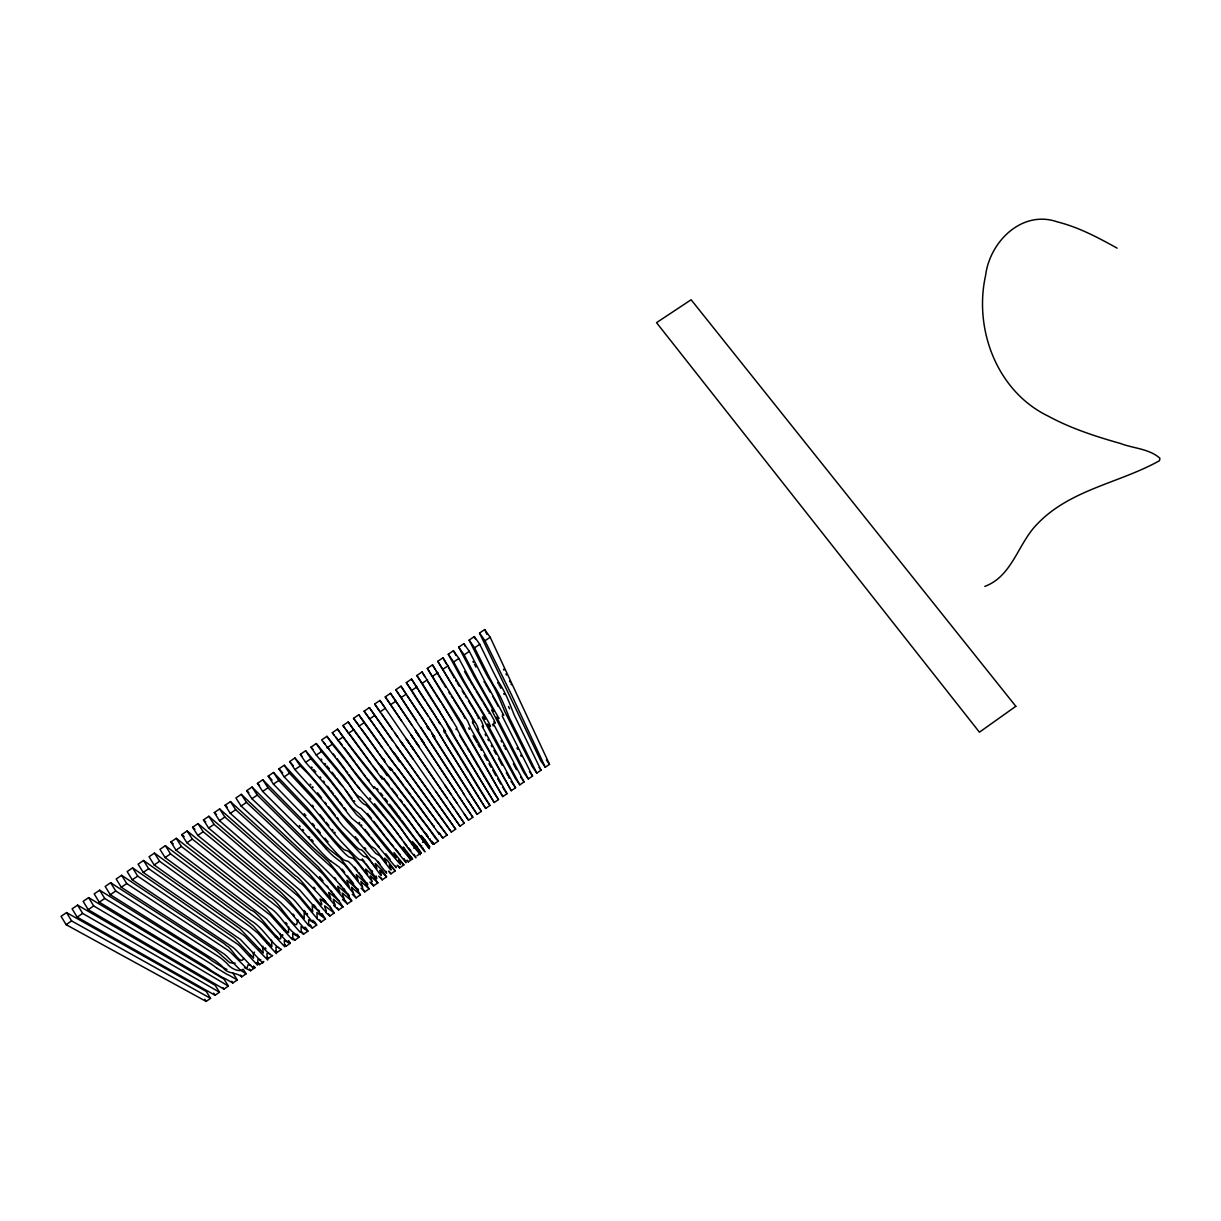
<?xml version="1.0" encoding="UTF-8"?>
<svg xmlns="http://www.w3.org/2000/svg" width="1221" height="1221" viewBox="0 0 1221 1221"><rect width="100%" height="100%" fill="white"/><g stroke="black" fill="none" stroke-linecap="round" stroke-linejoin="round"><path stroke-width="1.5" d="M296.749 934.813C287.897 930.417 280.479 914.208 269.795 907.707L186.905 842.78L181.731 834.63L187.149 830.967L269.872 897.343C277.945 899.175 298.886 938.155 297.085 919.764M275.336 937.301L276.068 936.354L277.549 936.858M242.948 969.26C239.606 972.923 230.113 968.253 227.03 963.461A143.132 18.864 56.2 0 0 219.963 957.447L115.751 891.009L110.653 882.737L105.189 886.446L110.272 894.718L215.339 960.637A143.178 19.261 56.2 0 1 222.451 966.605C227.014 974.709 235.485 971.519 241.712 976.846L246.123 973.793L243.712 969.962M271.535 940.155L271.917 946.657L253.312 926.052L243.681 918.161L154.472 853.082L149.038 856.76L154.167 864.956L242.887 928.067C254.67 934.294 263.415 951.113 272.222 955.722M280.097 933.393C285.561 953.754 259.127 911.415 251.083 910.225L165.369 845.695L159.951 849.373L165.094 857.554L250.977 920.634C263.003 927.304 271.123 943.558 280.769 949.205M243.635 957.92C241.178 967.215 231.318 947.206 226.831 945.939A83.639 10.516 55.9 0 0 224.16 943.604L121.627 875.304L116.178 878.998L121.276 887.255L224.023 953.906A83.791 10.76 56 0 1 226.694 956.196L240.064 969.84L246.123 973.793M267.094 943.223L268.788 943.177M413.873 848.32L416.743 846.336L421.184 852.945L416.88 855.906M422.497 842.368L425.366 840.399L429.823 846.977L425.808 842.215A42.964 0.855 55.6 0 0 426.205 843.177L429.441 848.763L427.701 846.764A138.431 2.778 55.5 0 1 426.007 844.55L423.29 840.933A80.113 1.633 55.6 0 1 420.787 837.53C391.758 796.55 365.751 770.207 337.576 729.135L332.295 732.722L374.008 788.262L373.687 786.95M206.135 1001.418L210.561 998.351L206.303 991.483L66.56 912.591L61.05 916.315L66.087 924.663L206.135 1001.418L204.792 999.266M215.049 995.268L219.475 992.2L215.201 985.347L77.61 905.112L72.115 908.821L77.167 917.154L215.049 995.268L213.706 993.116M223.947 989.117L228.373 986.064L224.084 979.211L88.645 897.633L83.15 901.357L88.217 909.66L223.947 989.117L223.138 987.835M225 968.451A217.155 28.694 56.5 0 0 222.817 967.49L212.332 961.049A321.184 44.643 56.8 0 0 205.311 955.982L99.649 890.185L94.185 893.894L99.252 902.182L205.128 966.299A321.947 45.62 56.9 0 1 212.164 971.26L222.665 977.563A217.597 29.319 56.5 0 1 224.862 978.479L232.845 982.981L237.256 979.929L232.967 973.091M244.505 967.719L250.58 970.726L254.991 967.688L254.182 966.406M256.395 962.789L259.447 964.605L263.843 961.568M266.636 957.432L268.284 958.5L272.68 955.463M275.503 951.312L277.121 952.411L281.502 949.373M284.325 945.176L285.943 946.321L290.323 943.284L288.69 940.75M291.788 938.079L294.749 940.231L299.13 937.209L297.222 934.248M300.595 931.882L303.541 934.157L307.921 931.135L305.464 927.35M308.226 924.816L312.332 928.097L316.697 925.075L314.255 921.29M317.033 918.65L321.108 922.038L325.473 919.016L322.191 913.98M325.854 912.53L329.868 915.979L334.233 912.972L330.952 907.936M333.669 905.539L338.629 909.935L342.979 906.944L339.682 901.907C323.626 880.143 296.596 857.737 274.725 836.995L241.117 806.028L235.897 797.969L241.254 794.337L318.437 867.078L340.033 892.765L337.973 887.377A37.271 2.427 55.7 0 1 337.835 886.187L347.329 894.215L351.709 900.9L347.359 903.906L342.506 899.45M352.304 894.276L356.089 897.878L360.439 894.886L356.044 888.201L347.1 880.249A39.667 2.381 55.7 0 0 347.191 881.577L349.221 886.721L328.464 861.538L311.584 846.214L252.03 787.041L246.673 790.674L251.908 798.717L282.829 828.159C304.288 850.961 332.036 872.878 349.069 895.832M361.095 888.216L364.82 891.864L369.139 888.873L364.743 882.203L356.318 874.587L358.089 880.509L339.957 857.737L330.891 850.686A207.326 11.935 55.3 0 1 321.123 841.376L303.419 821.245A252.442 16.239 55.9 0 0 301.022 818.589L262.774 779.761L257.433 783.394L262.683 791.422L300.992 829.517A253.006 17.033 56 0 1 303.388 832.142L321.092 851.983A207.585 12.515 55.3 0 0 330.922 861.141M369.887 882.188L373.519 885.851L377.854 882.859L373.443 876.205L365.781 869.047A55.403 2.778 55.7 0 0 365.781 869.81L367.674 874.633L354.502 857.951A45.986 2.396 55.7 0 0 351.923 854.807L348.397 851.296L344.215 849.755A148.474 7.83 55.4 0 1 343.208 849.053L341.025 847.115A216.209 11.31 55.3 0 1 335.073 840.933L331.379 836.767A172.375 9.096 55.4 0 1 328.876 833.836L309.157 810.195A228.693 13.477 55.8 0 0 306.654 807.34L273.519 772.496L268.177 776.113L273.443 784.126L306.639 818.345A229.182 14.194 55.9 0 1 309.142 821.168L328.907 844.581A172.619 9.585 55.4 0 0 331.41 847.481L335.119 851.602A216.483 11.905 55.3 0 0 341.071 857.661M378.678 876.159L382.219 879.837L386.538 876.861L382.112 870.222L375.625 863.644A58.913 2.656 55.7 0 0 375.198 863.751C382.265 880.738 364.469 848.488 360.271 849.618A197.1 9.234 55.4 0 1 357.677 848.091L356.074 846.641A159.905 7.524 55.4 0 1 354.624 845.191L342.033 831.73A161.782 7.784 55.4 0 1 340.079 829.578L337.118 826.159A190.842 9.127 55.4 0 1 328.067 815.17L319.49 804.38A155.861 8.242 55.7 0 0 311.263 794.474L284.234 765.246L278.907 768.848L284.172 776.861L311.263 805.57M388.446 871.199L390.903 873.854L395.207 870.863L387.362 860.484L384.661 858.104L386.462 863.216L375.183 848.87L370.97 846.245L355.494 828.204A137.485 6.059 55.7 0 0 353.022 825.61L342.826 815.14L324.572 791.818A115.766 5.433 55.6 0 0 321.657 788.201L294.933 757.997L289.621 761.599L294.902 769.581L321.672 799.282A115.995 5.8 55.7 0 1 324.588 802.869L342.872 826.022L353.083 836.217A137.744 6.456 55.8 0 1 355.555 838.751L371.062 856.532L375.274 858.928L386.569 873.168L386.004 871.275M397.191 865.201L399.572 867.856L403.876 864.88L393.971 852.563L396.138 857.753L395.085 856.837L363.919 819.108M406.99 860.439L408.241 861.873L412.53 858.912L403.235 846.992L405.83 852.273A35.699 1.084 55.6 0 1 405.86 852.762L382.707 823.687A129.731 4.243 55.7 0 0 380.052 820.207L371.001 808.821A341.239 11.508 55.9 0 0 365.628 802.456L360.806 797.496A108.028 3.602 55.7 0 0 360.393 797.389C353.19 794.306 346.978 778.784 340.354 772.969A78.068 2.763 55.6 0 0 337.179 768.772L316.285 743.543L310.989 747.145L316.285 755.097L337.21 779.914A78.22 3.007 55.6 0 1 340.4 784.08C346.856 789.163 353.464 806.104 360.454 808.134A108.226 3.907 55.7 0 1 360.882 808.21L365.705 812.988A342.063 12.485 55.9 0 1 371.092 819.245L380.158 830.494A129.975 4.609 55.7 0 1 382.814 833.958L405.998 862.667A35.76 1.175 55.6 0 0 405.967 862.133L404.12 858.592M432.051 841.315L434.157 843.986L438.431 841.025L416.453 811.996A125.091 2.03 55.6 0 0 412.454 806.471L380.967 765.323A85.18 1.45 55.6 0 0 381.013 765.765L382.173 768.131L348.199 721.962L342.918 725.533L382.295 779.105L381.135 776.632A85.333 1.694 55.6 0 1 381.074 776.144L381.624 776.632M439.285 833.439L442.765 838.033L447.054 835.088L398.794 769.642C390.674 760.836 373.397 733.882 358.791 714.773L353.525 718.345L373.504 746.046A55.189 0.839 55.6 0 1 377.228 751.297L390.689 770.085L389.316 767.429M399.236 760.149L434.813 809.325A130.265 1.068 55.6 0 1 436.813 812.148L451.373 832.096L455.647 829.151L440.873 808.302M451.098 813.522L459.966 826.159L464.239 823.213L456.12 811.385M464.072 813.705L468.543 820.237L472.817 817.292L434.233 759.325M467.307 799.618L477.121 814.315L481.379 811.385L432.722 735.103M430.158 719.245L485.683 808.409L489.942 805.478L443.818 730.082M439.85 711.812L446.886 723.885A207.509 3.953 55.5 0 0 447.527 725.701L448.916 728.281A350.854 6.716 55.4 0 0 452.304 734.111L494.23 802.502L498.473 799.572L462.026 738.033A351.434 7.692 55.4 0 1 458.76 732.234L457.463 729.715A207.784 4.533 55.5 0 1 456.929 727.93L443.467 705.753A62.53 1.435 55.6 0 1 440.14 700.61L422.039 671.962L416.819 675.503L429.777 696.458A62.469 1.252 55.6 0 0 433.134 701.602L452.014 731.272A207.86 3.953 55.5 0 0 452.594 733.012L453.953 735.53A351.572 6.731 55.4 0 0 457.28 741.284M502.777 796.611L507.02 793.681L470.238 727.563A277.274 7.494 55.4 0 1 470.268 727.182L467.689 721.199L432.524 664.865L427.319 668.391L460.317 723.183A276.877 6.731 55.4 0 0 460.317 723.58L502.777 796.611L465.399 730.875A277.381 6.746 55.4 0 1 465.415 730.509L462.728 724.602L427.319 668.391M511.294 790.72L515.537 787.789L482.081 726.236L483.226 726.724A103.342 3.342 55.7 0 0 483.547 726.709L481.99 722.298A68.345 2.228 55.7 0 0 480.738 719.993L442.994 657.783L437.79 661.309L470.65 715.949A68.284 2.045 55.7 0 1 471.947 718.269L473.672 722.603A103.266 3.053 55.7 0 1 473.382 722.771L472.374 722.221L511.294 790.72L477.38 729.395L478.434 730.005A103.388 3.068 55.7 0 0 478.739 729.99L477.106 725.64A68.376 2.045 55.7 0 0 475.824 723.351L437.79 661.309M493.681 721.916L495.283 723.244L494.413 720.833A131.868 4.93 55.7 0 0 493.253 718.604L491.178 714.88A91.041 3.434 55.7 0 0 489.148 711.385L475.961 689.606A160.867 6.563 55.5 0 1 469.826 678.998L458.898 658.44L453.449 650.717L448.26 654.227L459.478 674.877A160.668 6.074 55.5 0 0 465.72 685.515L479.075 707.356A90.98 3.175 55.7 0 1 481.15 710.866L483.257 714.606A131.792 4.563 55.7 0 1 484.447 716.849C488.553 724.923 477.121 708.699 485.531 723.259L515.293 778.372L519.81 784.844L524.053 781.913L493.36 723.671M473.595 675.442A223.825 9.799 55.4 0 0 479.822 686.263L493.94 711.339L492.017 710.012A48.565 1.938 55.6 0 0 491.742 710.225L523.794 772.511L528.327 778.967L532.554 776.052L502.152 715.933M536.813 773.107L541.04 770.192L514.194 715.033C509.722 703.662 505.815 692.719 498.534 681.944A380.799 20.238 55.2 0 1 493.315 671.947L479.761 644.291L474.297 636.599L469.123 640.109L483.058 667.872A380.143 19.093 55.2 0 0 488.4 677.914C495.65 688.69 499.938 699.786 504.609 711.202L532.28 766.651L536.813 773.107L509.554 718.207C504.884 706.913 500.992 695.985 493.635 685.286A380.952 19.124 55.2 0 1 488.339 675.335L474.587 647.817L469.123 640.109M545.299 767.246L549.511 764.331L490.186 637.24L484.706 629.563L479.532 633.058L540.75 760.805L545.299 767.246L511.752 695.237L484.996 640.75L479.532 633.058M254.563 952.166L253.342 952.853L253.48 958.21L236.416 940.124A63.355 7.601 55.8 0 0 233.577 937.423L132.601 867.887L127.152 871.58L132.25 879.807L233.44 947.71A63.461 7.799 55.9 0 1 236.294 950.381L253.373 968.345L253.48 966.04M263.049 946.244A52.961 5.8 55.9 0 0 262.591 947.771L263.263 953.052L239.774 928.54L143.544 860.484L138.095 864.163L143.223 872.389L240.384 939.407L262.774 963.094L263.232 961.507M288.797 941.345L288.461 942.78A25.259 2.503 55.7 0 1 286.767 941.62L266.453 918.97L176.007 850.167L170.848 841.986L176.267 838.323L265.827 908.073L286.813 931.486A25.229 2.427 55.6 0 0 288.507 932.691L288.568 926.541M304.701 927.273L304.594 928.876L293.177 915.643A53.709 4.93 55.8 0 0 289.453 911.202L280.448 902.304L197.787 835.408L192.597 827.273L198 823.61L280.509 891.986L289.499 900.991A53.617 4.777 55.7 0 1 293.223 905.448L304.212 918.574L304.166 912.896L307.234 914.224M316.697 925.075L311.141 920.313L296.062 902.09A61.126 5.296 55.8 0 0 293.361 899.205L208.638 828.052L203.449 819.932L208.837 816.284L293.391 888.949A61.019 5.128 55.7 0 1 296.093 891.864L312.729 911.797L312.179 905.738L319.566 910.988M321.657 913.796L322.008 915.491L299.801 890.078L219.49 820.695L214.286 812.591L219.658 808.958L295.497 875.93C300.946 877.227 328.266 918.039 320.345 900.274A41.438 3.114 55.7 0 1 320.207 898.946L328.342 904.929M330.754 907.997C316.636 890.582 293.422 868.116 273.535 851.907L230.311 813.354L225.091 805.28L230.464 801.632L309.142 873.427L330.952 898.961L328.998 893.558A37.546 2.64 55.7 0 1 328.892 892.353L338.873 900.655M395.711 866.116L396.169 867.704L363.995 829.578A158.409 6.563 55.8 0 0 359.142 824.19L352.32 818.742A56.364 2.35 55.5 0 1 350.717 817.002L325.976 785.439L305.601 762.331L300.305 754.364L305.616 750.762L325.961 774.282L350.656 806.104A56.288 2.198 55.5 0 0 352.259 807.875L359.096 813.644A158.089 6.105 55.7 0 1 363.919 819.123M405.448 834.95C386.736 805.997 363.461 785.683 344.795 758.592A86.95 2.595 55.6 0 0 342.124 755.097L326.938 736.339L321.642 739.926L342.17 766.3A87.118 2.854 55.6 0 1 344.856 769.764C363.431 796.764 386.874 815.933 405.586 845.024A140.232 3.877 55.5 0 0 409.905 850.625L415.888 857.783L414.163 854.41M393.009 751.556L394.581 754.166L364.117 711.171L369.383 707.615L455.647 829.151M385.317 708.302L380.052 711.874L374.694 704.013L379.945 700.457L384.325 706.837M417.933 745.192C412.026 736.461 423.534 753.113 417.292 743.971L385.256 696.87L390.491 693.33L411.691 724.77M461.691 790.582L395.787 689.743L401.022 686.187L424.328 721.367M485.683 808.409L446.718 746.245C437.087 729.899 435.241 725.717 420.65 704.975A70.849 1.007 55.6 0 1 417.323 699.923L406.318 682.615L411.553 679.074L427.732 704.105A70.925 1.221 55.6 0 0 431.013 709.142L434.829 714.926M473.611 675.472L458.699 647.161L463.888 643.65L469.337 651.358L483.852 679.532A224.115 10.485 55.4 0 0 489.972 690.292L503.8 715.277L502.396 714.377M66.087 924.663L71.596 920.924L210.561 998.351M77.167 917.154L82.662 913.43L219.475 992.2M88.217 909.66L93.712 905.936L228.373 986.064M99.252 902.182L104.731 898.473L210.5 963.598A313.69 43.574 56.8 0 1 216.758 968.116M110.272 894.718L115.751 891.009M121.276 887.255L126.74 883.561L228.648 950.716A83.761 10.531 56 0 1 231.288 953.036L246.123 967.871L247.161 967.658L248 964.834L250.656 965.17M132.25 879.807L137.714 876.113L238.064 944.535A63.431 7.631 55.9 0 1 240.903 947.206L257.478 965.124L257.936 959.324L260.821 959.737M143.223 872.389L148.672 868.696L244.292 935.668L267.704 960.042L266.987 954.685A53.022 5.815 55.9 0 1 267.43 953.113L269.734 953.632M154.167 864.956L159.6 861.278L248.916 925.823L257.814 933.134L276.358 953.632L275.931 947.038L278.586 947.465M165.094 857.554L170.528 853.876L262.332 922.542L284.768 946.809L284.264 940.582L287.408 941.254M176.007 850.167L181.425 846.489L270.375 915.185L291.3 938.491A25.259 2.427 55.7 0 0 292.979 939.666L292.643 933.516L299.13 937.209M186.905 842.78L192.323 839.102L278.388 907.752L300.061 932.096L301.251 932.142L301.053 926.525L307.921 931.135M197.787 835.408L203.19 831.745L285.104 899.114L294.047 908.042A53.693 4.777 55.8 0 1 297.756 912.484L308.73 925.564L308.608 919.764L313.141 922.145L312.942 920.191M208.638 828.052L214.041 824.389L297.97 896.031A61.111 5.143 55.8 0 1 300.671 898.931L317.262 918.787L316.895 912.56L325.473 919.016M219.49 820.695L224.862 817.047L300.137 883.073C305.632 884.431 332.89 925.06 324.832 907.157A41.499 3.129 55.8 0 1 324.679 905.814L334.233 912.972M230.311 813.354L235.684 809.721L313.751 880.509L335.485 905.921L333.486 900.442A37.607 2.64 55.7 0 1 333.364 899.205L342.979 906.944M241.117 806.028L246.489 802.395L323.061 874.144L344.581 899.709L342.475 894.245A37.332 2.442 55.7 0 1 342.307 893.024L351.709 900.9M251.908 798.717L257.265 795.085L316.361 853.525L333.089 868.589L353.769 893.65L351.694 888.43A39.728 2.396 55.7 0 1 351.45 887.163L360.439 894.886M262.683 791.422L268.025 787.789L305.967 826.129A252.915 16.285 55.9 0 1 308.348 828.754L325.915 848.671M273.443 784.126L278.785 780.509L311.66 814.926A229.09 13.507 55.9 0 1 314.133 817.749L333.76 841.238A172.558 9.127 55.4 0 0 336.263 844.154L339.942 848.29A216.407 11.34 55.3 0 0 345.833 854.395L347.985 856.272A148.626 7.86 55.4 0 0 348.977 856.959L353.052 858.332L356.532 861.797A46.047 2.396 55.7 0 1 359.111 864.911L372.237 881.531L370.299 876.617A55.479 2.778 55.7 0 1 370.268 875.839L377.854 882.859M284.172 776.861L289.514 773.244L316.315 802.136A156.105 8.272 55.7 0 1 324.496 811.965L333.028 822.664A191.025 9.158 55.4 0 0 342.033 833.577L344.978 836.98A161.95 7.799 55.4 0 0 346.917 839.117L359.401 852.395A160.058 7.54 55.4 0 0 360.836 853.83L362.423 855.249A197.283 9.249 55.4 0 0 364.957 856.684C369.307 855.646 386.691 887.392 379.7 870.542A58.99 2.656 55.7 0 1 380.113 870.405L386.538 876.861M294.902 769.581L300.229 765.979C321.932 786.141 336.614 812.514 357.89 832.92A139.041 6.136 55.8 0 1 360.912 836.11L375.702 853.342L379.807 855.799L390.43 869.566L391.117 869.993L389.27 864.789L395.207 870.863M305.601 762.331L310.912 758.729L331.074 781.974L355.662 813.613A56.349 2.198 55.5 0 0 357.249 815.369L363.95 820.924A158.348 6.12 55.7 0 1 368.742 826.342L386.111 848.03A65.675 2.381 55.6 0 0 387.835 850.075L400.427 864.499L398.473 859.294L403.876 864.88M316.285 755.097L321.596 751.495L342.307 776.449A78.19 2.778 55.6 0 1 345.482 780.616C351.846 785.866 358.516 802.426 365.338 804.792A108.181 3.602 55.7 0 1 365.751 804.883L370.024 809.187M326.953 747.863L332.265 744.261L347.313 762.82A87.073 2.595 55.6 0 1 349.969 766.284C369.047 793.818 392.506 814.239 411.66 843.94A136.996 3.449 55.5 0 0 414.407 847.511L420.329 854.715L416.926 848.076L421.184 852.945M337.606 740.643L342.903 737.057M348.244 733.424L353.541 729.853L387.301 775.686L386.095 773.259A85.302 1.465 55.6 0 1 386.004 772.771L417.155 813.4A125.275 2.03 55.6 0 1 421.138 818.894C436.538 838.171 433.486 837.209 438.431 841.025M358.867 726.236L364.148 722.664L382.341 747.817M369.475 719.047L374.74 715.475L392.536 740.75M385.256 696.87L390.628 704.715L395.879 701.144M416.544 720.833L401.175 697.557L406.425 694.001M428.418 716.361L425.931 712.606A70.94 1.023 55.6 0 1 422.619 707.57L411.721 690.414L416.956 686.874M439.682 711.141L438.4 709.203A62.546 1.252 55.6 0 1 435.058 704.059L422.237 683.287L427.457 679.746M432.738 676.175L437.957 672.634M443.223 669.062L448.428 665.537M519.81 784.844L487.377 724.007L490.491 726.541L489.575 724.145A131.929 4.579 55.7 0 0 488.4 721.932L486.309 718.207A91.071 3.19 55.7 0 0 484.249 714.728L470.97 692.994A160.928 6.09 55.5 0 1 464.774 682.417L453.693 661.965L458.898 658.44M528.327 778.967L496.749 717.338A48.626 1.938 55.5 0 1 497.039 717.17L499.007 718.543L481.395 687.408A206.12 9.005 55.4 0 1 478.861 682.921L464.148 654.883L469.337 651.358M474.587 647.817L479.761 644.291M484.996 640.75L490.186 637.24M249.099 955.494L250.961 955.448M984.828 586.385C1012.468 576.175 1018.039 543.284 1037.27 524.023C1070.039 489.514 1119.749 482.997 1159.462 460.714L1159.95 458.318C1149.48 448.733 1133.439 448.458 1120.573 443.513C1095.634 436.462 1070.786 428.403 1047.939 415.995C996.947 391.224 973.61 329.182 985.606 275.427C989.788 241.56 1022.145 209.554 1057.371 221.886C1078.616 227.213 1098.106 237.576 1117.123 248.153M283.791 929.715L284.661 929.685M259.936 949.389L258.608 949.297A52.976 5.937 55.9 0 0 258.272 949.617M235.195 963.216L229.792 962.697L222.604 956.394A142.903 18.834 56.1 0 0 215.506 950.335L110.653 882.737M225.916 968.925L226.969 969.505M297.695 920.054L298.489 920.527M237.256 979.929L229.35 975.381A217.521 28.755 56.5 0 0 227.167 974.45L216.758 968.116M253.281 966.605L254.991 967.688M330.906 861.126L339.316 867.185L358.44 890.704L357.738 888.506M354.792 801.403L353.846 800.579M288.721 942.139L290.323 943.284M443.834 729.761L445.619 731.562L426.938 703.357M170.848 841.986L173.306 843.864M181.731 834.63L184.142 836.522M192.597 827.273L194.963 829.196M203.449 819.932L205.769 821.886M214.286 812.591L216.56 814.575M225.091 805.28L227.335 807.279M341.056 857.646L343.254 859.523A148.687 8.257 55.4 0 0 344.261 860.195L348.443 861.507L351.969 864.941A46.062 2.518 55.7 0 1 354.548 868.039L367.765 884.615L367.262 883.088M430.311 839.224L430.082 839.01A46.612 0.824 55.6 0 0 430.311 839.651M246.673 790.674L248.825 792.734M438.965 722.557L439.865 723.519M257.433 783.394L259.539 785.469M440.094 723.778L435.195 715.811M369.139 888.873L360.821 881.394L362.652 887.438L344.581 864.758L335.622 857.89A207.509 11.966 55.3 0 1 325.961 848.732M353.586 883.607L347.405 875.945M265.064 947.725L266.041 948.717M268.177 776.113L272.054 780.066M325.748 901.754L323.031 898.687M426.709 725.991L429.639 729.715L424.679 722.115M278.907 768.848L282.707 772.862M365.857 848.931L364.789 847.786M433.959 825.793L434.142 826.495M374.572 786.904L416.285 840.643A80.143 1.832 55.6 0 0 418.803 844.032L421.535 847.633A138.477 3.114 55.5 0 0 423.244 849.831L424.984 851.876L423.763 849.526M306.608 913.308L307.524 914.3M379.029 846.718L378.541 846.199A65.629 2.549 55.6 0 1 376.785 844.138L376.099 843.299M289.621 761.599L293.33 765.659M410.912 850.625L408.684 848M343.254 888.522L344.719 889.514M313.187 841.269L311.538 839.422M392.765 845.634L393.65 846.626M299.298 825.549L300.152 826.495M334.508 832.112L335.21 832.905M327.335 840.979L328.098 841.849M300.305 754.364L302.259 756.547M311.508 766.986L312.286 767.856M392.338 845.161L389.636 841.956M310.18 784.096L310.897 784.92M313.736 769.505L314.438 770.298M315.125 771.077L315.796 771.84M302.762 829.441L303.647 830.448M308.974 836.522L309.844 837.514M315.873 907.234L313.751 904.746M304.166 813.598L305.922 815.628M332.234 829.502L333.012 830.402M333.257 893.757L334.172 894.795M310.989 747.145L312.881 749.358M321.169 759.004L321.962 759.92M312.408 786.645L313.187 787.56M338.644 819.398L337.072 817.536M412.53 858.912L407.738 853.693L410.393 859.08A35.745 1.084 55.6 0 1 410.439 859.584L387.454 830.768A129.93 4.258 55.7 0 0 384.813 827.304L375.824 815.994A338.583 11.416 55.9 0 0 370.009 809.172M400.076 854.441L398.977 853.143M359.172 822.359L359.829 823.137M355.296 836.706L356.028 837.56M324.878 763.369L325.595 764.209M356.761 838.43L358.226 840.17M382.219 777.319L412.606 816.528A125.32 2.366 55.7 0 1 416.62 822.023L432.86 844.123L431.013 840.887M369.734 797.923L370.787 799.175M312.515 823.427L314.484 825.778M320.345 832.814L317.429 829.334M438.812 832.859L438.278 832.249L439.27 834.294L414.926 800.304M320.07 776.8L320.864 777.746M323.504 742.17L325.137 744.123M327.808 747.344L328.907 748.671M344.246 807.753L345.696 809.492A56.303 2.35 55.5 0 0 346.321 810.179M304.273 910.515L305.509 912.026M285.806 922.466L287.164 924.099M367.506 813.522L368.132 814.285M361.218 824.786L361.92 825.655M319.612 876.647L323.107 880.952M416.743 846.336L412.347 841.437L415.598 847.817L409.752 840.613A140.033 3.51 55.5 0 1 405.448 834.95M374.557 803.723L377.961 807.92M359.661 788.735L356.532 784.752M327.03 765.949L327.793 766.849M333.18 753.845L335.424 756.593M368.773 815.063L371.52 818.452M361.965 876.632L358.73 872.527M352.182 798.687L345.268 789.728M317.536 792.78L321.672 797.939M389.545 767.246L390.232 768.101M395.802 849.19L396.443 849.984M328.571 767.811L329.38 768.818M390.033 859.248L385.775 853.8M364.911 829.318L365.69 830.28M377.014 788.461L378.052 789.758M398.367 852.395L397.084 850.793M366.468 831.242L368.055 833.226M313.904 887.24L315.171 888.827M293.04 914.056L294.49 915.872M332.295 732.722L334.111 734.981M335.699 736.965L337.088 738.705M380.677 793.024L382.768 795.619M378.556 808.653L379.182 809.431M375.351 842.383L371.306 837.301M319.902 814.529L323.107 818.528A190.919 9.631 55.3 0 0 324.145 819.81M330.983 890.948L332.188 892.459M339.407 741.605L342.124 744.993M384.859 798.229L387.484 801.525M368.849 834.218L369.658 835.24M407.066 845.985L405.265 843.711A136.905 3.77 55.5 0 1 403.922 842.002M335.241 815.292L328.586 806.806M425.366 840.399L421.291 835.53A42.918 0.855 55.6 0 0 421.672 836.477L424.816 842.017L423.077 839.926A138.294 2.778 55.5 0 1 421.367 837.698L418.65 834.05A80.021 1.618 55.6 0 1 416.132 830.631C389.041 792.307 364.224 766.239 337.576 729.135M379.807 810.21L382.494 813.644M323.489 780.997L324.465 782.203M342.521 805.616L339.453 801.693M389.652 804.257L392.552 807.966M418.62 842.994L420.39 845.069L420.055 844.245M339.972 884.462L341.208 886.034M432.555 734.279L431.776 733.409L432.203 734.233M388.934 841.071L385.699 836.904M369.902 868.955L372.481 871.931L372.359 871.046M373.779 821.306L375.412 823.397A129.777 4.594 55.7 0 1 378.067 826.876L384.783 835.713M326.999 885.881L328.357 887.606M383.943 778.433L384.997 779.776M344.505 748.015L347.008 751.281M325.061 802.273L326.236 803.769M342.124 869.093L344.673 872.374M334.615 877.563L335.943 879.273M342.918 725.533L344.688 727.823M386.034 781.119L389.148 785.134M391.712 788.43L393.727 791.04M394.23 791.696L397.237 795.573M346.245 729.822L347.619 731.593M379.96 864.071L377.854 861.324M348.84 733.165L350.9 735.836M383.226 814.575L383.974 815.552M327.625 786.248L329.899 789.193M390.628 768.62L429.12 820.344M385.103 762.011L379.533 754.273M434.218 827.044L430.006 821.26M400.259 799.465L402.335 802.166M393.162 808.76L393.803 809.584M338.324 800.228L334.737 795.527M351.816 737.026L371.581 764.254M402.472 840.109L399.252 835.881M331.074 790.735L333.501 793.925M394.459 810.439L397.359 814.285M366.178 777.456L368.925 780.692L368.727 779.715M384.768 816.574L387.271 819.871M362.271 858.882L364.774 862.179M368.727 867.444L366.117 863.964M354.67 867.154L357.402 870.771M432.967 734.828L434.844 737.27L407.387 696.092M403.998 804.349L405.83 806.806M391.01 768.36L392.567 770.436M388.141 821.031L390.888 824.694M398.382 834.721L395.635 831.043M336.477 777.991L342.796 786.416M353.525 718.345L359.34 726.113M394.108 772.496L396.153 775.228M396.657 775.9L399.694 779.944M400.183 780.616L403.663 785.24M405.128 787.194L407.066 789.789M407.555 790.43L410.928 794.947M412.393 796.901L414.392 799.602M347.954 752.533L355.082 762.27M391.834 825.945L394.688 829.776M398.824 759.584L397.451 757.859L399.755 761.751L390.308 748.366M398.168 815.369L400.778 818.894M345.222 769.444L339.682 762.057A86.981 2.839 55.6 0 0 336.996 758.577M355.464 783.333L349.114 774.725M406.501 807.692L407.906 809.584A125.137 2.35 55.6 0 1 411.935 815.094L416.605 821.58M447.054 835.088L434.523 818.528M361.431 728.937L368.284 738.339A55.113 0.824 55.6 0 1 372.023 743.604L378.052 752.182M365.216 776.19L363.003 773.152M346.474 771.138L347.787 772.908M401.709 820.146L411.63 833.729A80.052 1.816 55.6 0 0 414.148 837.148L416.895 840.765A138.339 3.114 55.5 0 0 418.07 842.292M394.2 752.747L396.123 755.402M444.795 822.633L432.158 805.311A130.067 1.053 55.6 0 0 430.143 802.472L417.338 784.691M372.726 765.842L377.03 771.107M361.767 771.458L356.44 764.117M396.627 756.089L398.656 758.897M445.772 823.977L451.373 832.096M364.117 711.171L375.03 726.342M400.198 761.019L410.653 775.457M411.141 776.129L416.865 784.05M403.953 746.245L401.144 741.956L405.891 748.656M417.582 822.923L428.205 837.163M418.36 734.905L419.246 736.11L414.789 729.456M417.826 734.172L415.735 731.287L417.765 734.462M546.382 759.905L547.237 761.11M547.527 761.522L549.511 764.331M458.699 647.161L464.148 654.883M539.056 767.368L541.04 770.192M376.099 727.853L388.095 745.008M433.577 816.956L384.6 750.823M448.26 654.227L453.693 661.965M529.426 771.611L529.99 772.42M530.555 773.229L532.554 776.052M520.65 777.075L521.504 778.281M522.069 779.09L524.053 781.913M411.218 746.016L447.115 798.29M412.912 758.851L381.425 713.675M440.201 807.34L395.925 745.527M511.019 781.318L511.584 782.127M512.148 782.936L513.278 784.554M513.553 784.966L515.537 787.789M435.638 791.223L438.446 795.237A349.71 1.053 55.6 0 1 439.942 797.389L459.966 826.159M374.694 704.013L392.155 729.242M406.395 749.373L408.394 752.243M408.898 752.96L411.889 757.234M412.377 757.936L443.116 802.06A350.412 1.053 55.6 0 1 444.597 804.212L449.954 811.873M502.503 787.194L503.067 788.003M503.632 788.812L507.02 793.681M416.819 675.503L422.237 683.287M403.434 745.512L400.091 740.75M494.81 794.291L492.979 791.406M495.1 794.703L498.473 799.572M406.318 682.615L411.721 690.414M486.279 800.182L479.38 789.132M486.553 800.594L489.942 805.478M481.379 811.385L472.161 797.45M414.194 750.411L411.233 746.046M395.787 689.743L401.175 697.557M472.817 817.292L458.043 795.237M408.486 742.063L454.761 809.416M394.856 733.088L397.771 737.316M379.945 700.457L413.705 749.679M449.74 802.105L464.239 823.213M369.383 707.615L374.74 715.475M401.495 720.787L390.628 704.715M412.072 736.355L414.224 739.544L410.79 734.676L451.48 794.932M439.697 833.516L440.262 834.34M440.537 834.752L442.765 838.033M358.791 714.773L364.148 722.664M433.592 843.162L434.157 843.986M444.658 784.92L457.051 803.174M348.199 721.962L353.541 729.853M453.25 797.664L468.543 820.237M420.909 727.472L464.514 794.932M326.938 736.339L332.265 744.261M407.127 860.225L408.241 861.873M316.285 743.543L321.596 751.495M398.458 866.208L399.572 867.856M389.24 871.351L390.903 873.854M305.616 750.762L310.912 758.729M457.234 793.757L423.275 742.49M390.491 693.33L424.45 743.696L420.863 738.751L422.848 741.849M422.97 742.322L433.776 758.638M380.555 877.35L382.219 879.837M294.933 757.997L300.229 765.979M418.193 735.118L420.07 737.942M420.558 738.674L422.481 741.59M371.047 882.096L373.519 885.851M284.234 765.246L289.514 773.244M362.332 888.11L364.82 891.864M442.185 704.273L451.984 719.917M353.892 894.535L356.089 897.878M273.519 772.496L278.785 780.509M440.812 702.182L438.186 698.168A62.439 1.435 55.6 0 1 435.882 694.612M345.177 900.549L347.359 903.906M262.774 779.761L268.025 787.789M337.255 907.844L338.629 909.935M330.128 906.684L330.067 906.211M252.03 787.041L257.265 795.085M463.064 793.101L477.121 814.315M328.51 913.888L329.868 915.979M241.254 794.337L246.489 802.395M319.749 919.932L321.108 922.038M310.149 924.724L310.699 925.564M310.973 925.991L312.332 928.097M230.464 801.632L235.684 809.721M302.182 932.05L303.541 934.157M451.312 696.123L452.548 698.03M453.769 699.938L461.797 712.621M406.318 694.459L401.022 686.187M219.658 808.958L224.862 817.047M293.666 938.537L294.749 940.231M448.931 692.399L450.106 694.245M435.027 739.377L432.707 735.744M435.485 740.094L438.705 745.131M439.163 745.848L445.879 756.348M446.306 757.035L454.456 769.779M454.884 770.436L460.653 779.456M461.05 780.097L463.08 783.272M463.492 783.897L471.627 796.626M208.837 816.284L214.041 824.389M284.859 944.627L285.943 946.321M434.859 693.009L432.967 690.033M198 823.61L203.19 831.745M276.038 950.701L277.121 952.411M267.475 957.233L268.284 958.5M187.149 830.967L192.323 839.102M258.364 962.911L259.447 964.605M176.267 838.323L181.425 846.489M418.605 690.476L422.435 696.458A70.818 1.221 55.6 0 0 425.732 701.51M249.511 969.016L250.58 970.726M165.369 845.695L170.528 853.876M464.331 694.306L462.21 690.949M465.384 696.001L466.437 697.679M428.708 729.456L427.96 728.25M240.644 975.136L241.712 976.846M154.472 853.082L159.6 861.278M231.761 981.272L232.845 982.981M468.498 700.976L472.191 706.928M445.772 687.423L444.047 684.645M417.658 688.965L411.553 679.074M143.544 860.484L148.672 868.696M432.097 688.644L427.915 681.822M132.601 867.887L137.714 876.113M459.188 686.08L457.326 683.073M121.627 875.304L126.74 883.561M449.572 740.781L446.077 735.088M450.015 741.483L450.885 742.917M451.327 743.62L453.067 746.443M453.495 747.145L456.929 752.701M457.356 753.403L459.035 756.135M459.874 757.493L460.699 758.836M461.126 759.508L462.774 762.179M463.186 762.85L466.834 768.772M467.231 769.413L468.818 772.008M469.612 773.29L470.406 774.572M470.787 775.198L472.741 778.372M473.122 778.998L476.572 784.584M476.953 785.21L478.937 788.43M444.795 732.997L443.956 731.608M99.649 890.185L104.731 898.473M476.022 690.903L482.371 701.342M88.645 897.633L93.712 905.936M475.091 689.392L473.29 686.416M77.61 905.112L82.662 913.43M455.662 680.341L456.471 681.669M66.56 912.591L71.596 920.924M472.405 684.95L470.711 682.142M443.269 683.378L440.43 678.601M494.23 802.502L457.28 741.284M472.985 708.241L473.717 709.462M483.18 702.716L483.974 704.029A90.934 3.419 55.7 0 1 486.019 707.539M462.484 713.736L463.08 714.743M427.335 727.243L426.755 726.22M422.039 671.962L424.816 676.617M462.881 740.735L459.508 735.027M463.308 741.437L464.148 742.841M464.56 743.558L466.224 746.352M467.048 747.725L467.857 749.114M468.269 749.801L469.902 752.533M470.711 753.891L471.504 755.25M471.901 755.921L475.076 761.248M475.473 761.919L478.571 767.139M479.334 768.421L480.097 769.718M480.479 770.359L482.371 773.534M482.738 774.16L483.867 776.052M484.233 776.678L486.08 779.792M486.462 780.433L487.24 781.745M487.652 782.432L489.484 785.515M490.033 786.431L492.109 789.926M426.892 834.874L426.083 833.5M487.103 686.935L485.515 684.233M487.912 688.308L490.293 692.353M427.304 835.576L428.006 836.782M422.725 847.756L423.244 848.641M474.389 710.591L475.549 712.606A68.269 2.228 55.7 0 1 476.037 713.476M453.571 676.8L454.227 677.93M483.974 681.577L484.737 682.89M438.98 676.098L439.713 677.38M492.521 696.199L493.223 697.42M438.171 674.725L436.324 671.489M452.335 674.648L452.945 675.717M432.524 664.865L435.21 669.566M473.076 735.744L473.885 737.163M474.282 737.881L475.091 739.285M475.503 739.987L477.106 742.78M477.899 744.169L478.678 745.558M479.075 746.245L479.868 747.618M480.647 748.977L481.425 750.335M484.111 755.051L484.874 756.379M485.256 757.051L487.133 760.332M488.995 763.598L489.743 764.895M490.109 765.536L491.208 767.46M492.658 769.993L493.391 771.26M493.742 771.901L494.826 773.778M495.192 774.419L495.955 775.747M497.634 778.708L498.122 779.547M498.656 780.494L499.252 781.532M499.923 782.692L500.686 784.019M493.895 698.595L494.551 699.74M469.413 729.334L468.62 727.945M463.598 715.628L465.064 718.452M486.599 708.562L488.11 711.294M451.129 672.527L451.739 673.595M495.161 700.839L495.757 701.907M449.877 670.268L450.518 671.413M497.68 682.508L498.321 683.668M498.962 684.828L499.587 685.973M500.228 687.118L500.839 688.247M448.443 667.673L449.191 669.032M446.672 664.453L442.994 657.783M385.164 761.645L384.218 759.935M485.149 734.355L485.927 735.759M487.866 739.27L488.629 740.659M491.269 745.466L492.017 746.825M493.879 750.198L494.612 751.541M494.978 752.212L496.077 754.196M498.611 758.79L499.328 760.088M500.03 761.385L500.747 762.667M501.098 763.308L502.152 765.231M506.288 772.74L506.761 773.61M507.28 774.541L507.86 775.594M508.516 776.785L509.249 778.113M496.321 702.93L496.855 703.907M453.449 650.717L455.982 655.494M492.49 724.435L493.253 725.869M501.068 740.613L501.785 741.986M503.586 745.375L504.304 746.718M505.006 748.061L505.723 749.389M513.339 763.781L514.102 765.216M514.499 765.979L515.384 767.658M515.903 768.62L516.452 769.673M475.381 666.117L475.869 667.063M503.739 693.574L504.227 694.52M474.404 664.255L474.893 665.186M497.344 704.822L498.153 706.394M472.97 661.477L473.458 662.423M505.967 674.038L506.471 675.045M509.539 681.028L510.042 682.005M463.888 643.65L465.201 646.23M516.987 747.954L517.658 749.267M520.65 755.127L521.306 756.44M476.831 714.926L477.38 716.055M503.51 669.2L503.983 670.146M510.989 683.882L511.416 684.767M474.297 636.599L475.564 639.194M509.6 708.775L508.516 706.547M384.035 759.584L383.913 759.325A56.838 0.809 55.6 0 1 384.035 759.264M484.706 629.563L487.011 634.477M376.068 875.945C380.693 887.408 364.163 858.622 360.47 859.813A197.344 9.768 55.4 0 1 357.738 858.455L356.135 857.066A160.119 7.967 55.4 0 1 354.685 855.631L342.063 842.444A161.996 8.242 55.4 0 1 340.11 840.323L337.149 836.95A191.102 9.661 55.4 0 1 328.083 826.068L319.49 815.369A156.166 8.73 55.7 0 0 311.248 805.555M348.351 894.138L348.748 895.039M478.037 717.673L478.342 718.604M282.982 935.225A25.229 2.488 55.7 0 1 282.28 934.614M326.541 840.079A172.436 9.554 55.3 0 1 324.878 838.171M328.876 825.549A190.919 9.631 55.3 0 1 326.099 822.206M312.454 805.311A155.922 8.7 55.7 0 1 313.461 806.532M332.081 772.237A78.098 2.991 55.6 0 1 335.287 776.419M421.84 846.199A42.979 0.962 55.6 0 1 421.55 845.649M456.288 729.563A350.717 7.677 55.4 0 1 455.921 728.937M469.902 680.784A160.607 6.548 55.5 0 1 464.529 671.458M488.919 712.85A131.746 4.915 55.7 0 1 489.285 713.552M1015.826 706.303L979.44 732.188L656.532 322.665L691.117 299.756L1015.826 706.303M406.181 738.674L409.218 743.131L406.181 738.674"/></g></svg>
